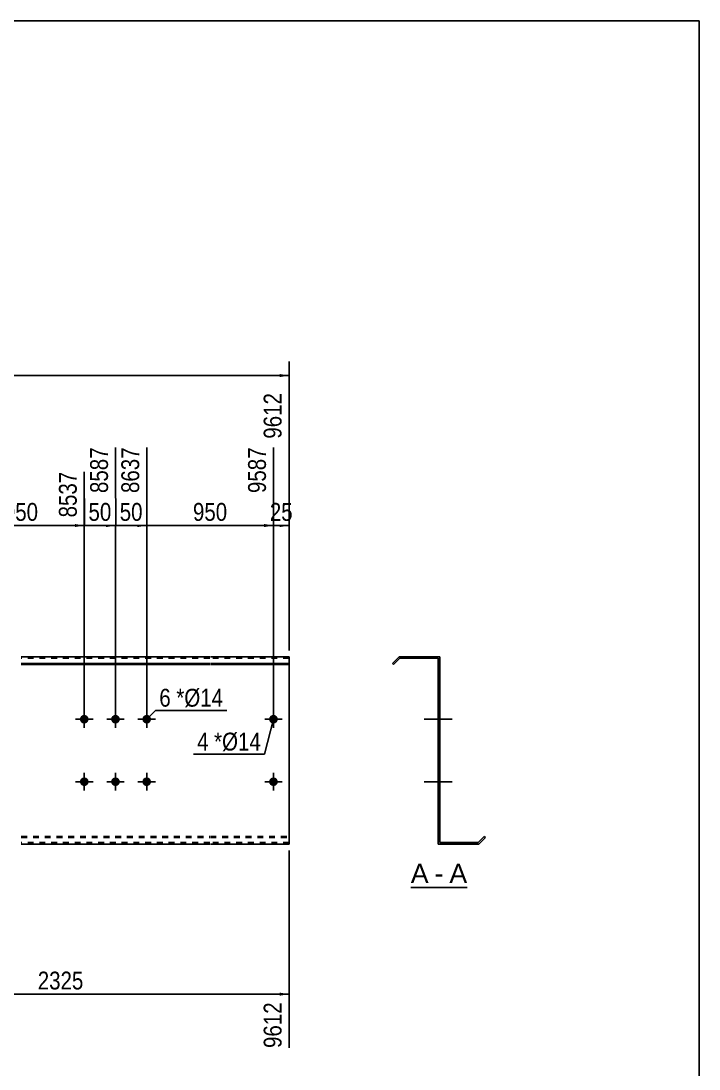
# Model space of a CAD drawing. Header units: millimetres. Extents: x -65 to 337, y -160 to 117.
# Drawn here: x 228.6 to 337.2, y -51 to 116.8 of the extents above; entities that cross this region are included whole.
import ezdxf

# ---------------------------------------------------------------- set-up
doc = ezdxf.new("R2010")
doc.units = ezdxf.units.MM
doc.linetypes.add('DXK_LINE_DOT1', pattern=[1.8814, 0.9407, -0.9407])
doc.styles.add('Arial', font='ARIAL.TTF', dxfattribs={"height": 0.2})
doc.styles.add('Arial Narrow', font='ARIALN.TTF', dxfattribs={"height": 0.2})

# ---------------------------------------------------------------- blocks, each defined once
blk = doc.blocks.new('Unknown-629086341-1765')
at = {"color": 5, "linetype": 'Continuous'}
for p, q in [((337.25, 116.75), (-62.75, 116.75)), ((337.25, -160.25), (337.25, 116.75))]:
    blk.add_line(p, q, dxfattribs=at)
blk = doc.blocks.new('Unknown-629086341-12 - 1235')
at = {"color": 7, "linetype": 'Continuous'}
blk.add_line((291.08, -21.95), (300.11, -21.95), dxfattribs=at)
at = {"color": 0, "linetype": 'Continuous'}
for points in [[(293.92, -21.2), (293.92, -18), (291.08, -18), (291.08, -21.2)], [(296.3, -21.2), (296.3, -18), (294.88, -18), (294.88, -21.2)], [(300.11, -21.2), (300.11, -18), (297.26, -18), (297.26, -21.2)]]:
    blk.add_wipeout(points, dxfattribs=at)
at = {"color": 96, "linetype": 'Continuous', "style": 'Arial'}
for s, p in [('A', (291.08, -21.2)), ('A', (297.26, -21.2)), ('-', (294.88, -21.2))]:
    blk.add_text(s, height=3.06, dxfattribs=at).set_placement(p)
blk = doc.blocks.new('Part-629086341-1218 - 1203')
at = {"color": 2, "linetype": 'Continuous'}
for p, q in [((258.88, 15), (228.69, 15)), ((228.69, 13.94), (258.88, 13.94)), ((228.69, 13.76), (258.88, 13.76)), ((271.58, 15), (258.98, 15)), ((258.98, 13.94), (271.58, 13.94)), ((258.98, 13.76), (271.58, 13.76)), ((271.58, 15), (271.58, -15)), ((258.88, -15), (228.69, -15)), ((271.58, -15), (258.98, -15))]:
    blk.add_line(p, q, dxfattribs=at)
at = {"color": 7, "linetype": 'DXK_LINE_DOT1'}
for p, q in [((258.88, 14.75), (228.69, 14.75)), ((271.58, 14.75), (258.98, 14.75)), ((228.69, -13.76), (258.88, -13.76)), ((228.69, -13.94), (258.88, -13.94)), ((258.88, -14.75), (228.69, -14.75)), ((258.98, -13.76), (271.58, -13.76)), ((258.98, -13.94), (271.58, -13.94)), ((271.58, -14.75), (258.98, -14.75))]:
    blk.add_line(p, q, dxfattribs=at)
blk = doc.blocks.new('Bolt-629086341-1220 - 1203')
at = {"linetype": 'Continuous'}
for points in [[(217.79, -5, -1), (219.19, -5, -1)], [(268.38, -5, -1), (269.78, -5, -1)]]:
    blk.add_hatch(color=3, dxfattribs=at).paths.add_polyline_path(points)
at = {"color": 3, "linetype": 'Continuous'}
for p, q in [((217.09, -5), (219.89, -5)), ((218.49, -6.4), (218.49, -3.6)), ((267.68, -5), (270.48, -5)), ((269.08, -6.4), (269.08, -3.6))]:
    blk.add_line(p, q, dxfattribs=at)
blk = doc.blocks.new('Bolt-629086341-1221 - 1203')
at = {"linetype": 'Continuous'}
for points in [[(217.79, 5, -1), (219.19, 5, -1)], [(268.38, 5, -1), (269.78, 5, -1)]]:
    blk.add_hatch(color=3, dxfattribs=at).paths.add_polyline_path(points)
at = {"color": 3, "linetype": 'Continuous'}
for p, q in [((218.49, 3.6), (218.49, 6.4)), ((269.08, 3.6), (269.08, 6.4)), ((217.09, 5), (219.89, 5)), ((267.68, 5), (270.48, 5))]:
    blk.add_line(p, q, dxfattribs=at)
blk = doc.blocks.new('Bolt-629086341-1222 - 1203')
at = {"linetype": 'Continuous'}
for points in [[(238.08, 5, -1), (239.48, 5, -1)], [(243.08, 5, -1), (244.48, 5, -1)], [(248.08, 5, -1), (249.48, 5, -1)], [(238.08, -5, -1), (239.48, -5, -1)], [(243.08, -5, -1), (244.48, -5, -1)], [(248.08, -5, -1), (249.48, -5, -1)]]:
    blk.add_hatch(color=3, dxfattribs=at).paths.add_polyline_path(points)
at = {"color": 3, "linetype": 'Continuous'}
for p, q in [((238.78, 3.6), (238.78, 6.4)), ((243.78, 3.6), (243.78, 6.4)), ((248.78, 3.6), (248.78, 6.4)), ((237.38, 5), (240.18, 5)), ((242.38, 5), (245.18, 5)), ((247.38, 5), (250.18, 5)), ((237.38, -5), (240.18, -5)), ((238.78, -6.4), (238.78, -3.6)), ((242.38, -5), (245.18, -5)), ((243.78, -6.4), (243.78, -3.6)), ((247.38, -5), (250.18, -5)), ((248.78, -6.4), (248.78, -3.6))]:
    blk.add_line(p, q, dxfattribs=at)
blk = doc.blocks.new('Bolt-629086341-1240 - 1235')
at = {"linetype": 'Continuous'}
blk.add_hatch(color=3, dxfattribs=at).paths.add_polyline_path([(295.47, 5.7), (295.47, 4.3), (295.72, 4.3), (295.72, 5.7)])
blk.add_hatch(color=3, dxfattribs=at).paths.add_polyline_path([(295.47, 5.7), (295.47, 4.3), (295.72, 4.3), (295.72, 5.7)])
at = {"color": 3, "linetype": 'Continuous'}
for p, q in [((295.72, 5.7), (295.47, 5.7)), ((295.72, 5.7), (295.47, 5.7)), ((296.52, 5), (293.22, 5)), ((296.52, 5), (293.22, 5)), ((295.72, 4.3), (295.47, 4.3)), ((295.72, 4.3), (295.47, 4.3))]:
    blk.add_line(p, q, dxfattribs=at)
blk = doc.blocks.new('Part-629086341-1237 - 1235')
at = {"color": 2, "linetype": 'Continuous'}
for p, q in [((289.22, 15), (288.16, 13.94)), ((288.16, 13.94), (288.33, 13.76)), ((288.33, 13.76), (289.32, 14.75)), ((289.22, 15), (295.72, 15)), ((289.32, 14.75), (295.47, 14.75)), ((295.47, 14.75), (295.47, -15)), ((295.72, -14.75), (295.72, 15)), ((301.97, -15), (295.47, -15)), ((301.86, -14.75), (295.72, -14.75)), ((302.85, -13.76), (301.86, -14.75)), ((301.97, -15), (303.03, -13.94)), ((303.03, -13.94), (302.85, -13.76))]:
    blk.add_line(p, q, dxfattribs=at)
blk = doc.blocks.new('Bolt-629086341-1238 - 1235')
at = {"linetype": 'Continuous'}
for points in [[(295.47, 5.7), (295.47, 4.3), (295.72, 4.3), (295.72, 5.7)], [(295.47, 5.7), (295.47, 4.3), (295.72, 4.3), (295.72, 5.7)], [(295.47, 5.7), (295.47, 4.3), (295.72, 4.3), (295.72, 5.7)], [(295.47, -4.3), (295.47, -5.7), (295.72, -5.7), (295.72, -4.3)], [(295.47, -4.3), (295.47, -5.7), (295.72, -5.7), (295.72, -4.3)], [(295.47, -4.3), (295.47, -5.7), (295.72, -5.7), (295.72, -4.3)]]:
    blk.add_hatch(color=3, dxfattribs=at).paths.add_polyline_path(points)
at = {"color": 3, "linetype": 'Continuous'}
for p, q in [((295.72, 5.7), (295.47, 5.7)), ((295.72, 5.7), (295.47, 5.7)), ((295.72, 5.7), (295.47, 5.7)), ((297.02, 5), (293.22, 5)), ((297.02, 5), (293.22, 5)), ((297.02, 5), (293.22, 5)), ((295.72, 4.3), (295.47, 4.3)), ((295.72, 4.3), (295.47, 4.3)), ((295.72, 4.3), (295.47, 4.3)), ((297.02, -5), (293.22, -5)), ((297.02, -5), (293.22, -5)), ((297.02, -5), (293.22, -5)), ((295.72, -4.3), (295.47, -4.3)), ((295.72, -4.3), (295.47, -4.3)), ((295.72, -4.3), (295.47, -4.3)), ((295.72, -5.7), (295.47, -5.7)), ((295.72, -5.7), (295.47, -5.7)), ((295.72, -5.7), (295.47, -5.7))]:
    blk.add_line(p, q, dxfattribs=at)
blk = doc.blocks.new('Bolt-629086341-1239 - 1235')
at = {"linetype": 'Continuous'}
blk.add_hatch(color=3, dxfattribs=at).paths.add_polyline_path([(295.47, -4.3), (295.47, -5.7), (295.72, -5.7), (295.72, -4.3)])
blk.add_hatch(color=3, dxfattribs=at).paths.add_polyline_path([(295.47, -4.3), (295.47, -5.7), (295.72, -5.7), (295.72, -4.3)])
at = {"color": 3, "linetype": 'Continuous'}
for p, q in [((296.52, -5), (293.22, -5)), ((296.52, -5), (293.22, -5)), ((295.72, -4.3), (295.47, -4.3)), ((295.72, -4.3), (295.47, -4.3)), ((295.72, -5.7), (295.47, -5.7)), ((295.72, -5.7), (295.47, -5.7))]:
    blk.add_line(p, q, dxfattribs=at)
blk = doc.blocks.new('Bolt-629086341-1241 - 1235')
at = {"linetype": 'Continuous'}
for points in [[(295.47, 5.7), (295.47, 4.3), (295.72, 4.3), (295.72, 5.7)], [(295.47, 5.7), (295.47, 4.3), (295.72, 4.3), (295.72, 5.7)], [(295.47, 5.7), (295.47, 4.3), (295.72, 4.3), (295.72, 5.7)], [(295.47, -4.3), (295.47, -5.7), (295.72, -5.7), (295.72, -4.3)], [(295.47, -4.3), (295.47, -5.7), (295.72, -5.7), (295.72, -4.3)], [(295.47, -4.3), (295.47, -5.7), (295.72, -5.7), (295.72, -4.3)]]:
    blk.add_hatch(color=3, dxfattribs=at).paths.add_polyline_path(points)
at = {"color": 3, "linetype": 'Continuous'}
for p, q in [((295.72, 5.7), (295.47, 5.7)), ((295.72, 5.7), (295.47, 5.7)), ((295.72, 5.7), (295.47, 5.7)), ((297.02, 5), (293.22, 5)), ((297.02, 5), (293.22, 5)), ((297.02, 5), (293.22, 5)), ((295.72, 4.3), (295.47, 4.3)), ((295.72, 4.3), (295.47, 4.3)), ((295.72, 4.3), (295.47, 4.3)), ((297.02, -5), (293.22, -5)), ((297.02, -5), (293.22, -5)), ((297.02, -5), (293.22, -5)), ((295.72, -4.3), (295.47, -4.3)), ((295.72, -4.3), (295.47, -4.3)), ((295.72, -4.3), (295.47, -4.3)), ((295.72, -5.7), (295.47, -5.7)), ((295.72, -5.7), (295.47, -5.7)), ((295.72, -5.7), (295.47, -5.7))]:
    blk.add_line(p, q, dxfattribs=at)
blk = doc.blocks.new('Bolt-629086341-1242 - 1235')
at = {"linetype": 'Continuous'}
for points in [[(295.72, 4.3), (295.72, 5.7), (295.47, 5.7), (295.47, 4.3)], [(295.72, -5.7), (295.72, -4.3), (295.47, -4.3), (295.47, -5.7)]]:
    blk.add_hatch(color=3, dxfattribs=at).paths.add_polyline_path(points)
at = {"color": 3, "linetype": 'Continuous'}
for p, q in [((295.47, 5.7), (295.72, 5.7)), ((295.47, 5), (297.72, 5)), ((295.47, 4.3), (295.72, 4.3)), ((295.47, -4.3), (295.72, -4.3)), ((295.47, -5), (297.72, -5)), ((295.47, -5.7), (295.72, -5.7))]:
    blk.add_line(p, q, dxfattribs=at)
blk = doc.blocks.new('Bolt-629086341-1243 - 1235')
at = {"linetype": 'Continuous'}
blk.add_hatch(color=3, dxfattribs=at).paths.add_polyline_path([(295.72, -5.7), (295.72, -4.3), (295.47, -4.3), (295.47, -5.7)])
blk.add_hatch(color=3, dxfattribs=at).paths.add_polyline_path([(295.72, -5.7), (295.72, -4.3), (295.47, -4.3), (295.47, -5.7)])
at = {"color": 3, "linetype": 'Continuous'}
for p, q in [((296.47, -5), (293.52, -5)), ((296.47, -5), (293.52, -5)), ((295.72, -4.3), (295.47, -4.3)), ((295.72, -4.3), (295.47, -4.3)), ((295.72, -5.7), (295.47, -5.7)), ((295.72, -5.7), (295.47, -5.7))]:
    blk.add_line(p, q, dxfattribs=at)
blk = doc.blocks.new('Bolt-629086341-1244 - 1235')
at = {"linetype": 'Continuous'}
blk.add_hatch(color=3, dxfattribs=at).paths.add_polyline_path([(295.72, -5.7), (295.72, -4.3), (295.47, -4.3), (295.47, -5.7)])
blk.add_hatch(color=3, dxfattribs=at).paths.add_polyline_path([(295.72, -5.7), (295.72, -4.3), (295.47, -4.3), (295.47, -5.7)])
at = {"color": 3, "linetype": 'Continuous'}
for p, q in [((296.47, -5), (293.52, -5)), ((296.47, -5), (293.52, -5)), ((295.72, -4.3), (295.47, -4.3)), ((295.72, -4.3), (295.47, -4.3)), ((295.72, -5.7), (295.47, -5.7)), ((295.72, -5.7), (295.47, -5.7))]:
    blk.add_line(p, q, dxfattribs=at)
blk = doc.blocks.new('Bolt-629086341-1245 - 1235')
at = {"linetype": 'Continuous'}
blk.add_hatch(color=3, dxfattribs=at).paths.add_polyline_path([(295.72, -5.7), (295.72, -4.3), (295.47, -4.3), (295.47, -5.7)])
blk.add_hatch(color=3, dxfattribs=at).paths.add_polyline_path([(295.72, -5.7), (295.72, -4.3), (295.47, -4.3), (295.47, -5.7)])
at = {"color": 3, "linetype": 'Continuous'}
for p, q in [((296.47, -5), (293.52, -5)), ((296.47, -5), (293.52, -5)), ((295.72, -4.3), (295.47, -4.3)), ((295.72, -4.3), (295.47, -4.3)), ((295.72, -5.7), (295.47, -5.7)), ((295.72, -5.7), (295.47, -5.7))]:
    blk.add_line(p, q, dxfattribs=at)
blk = doc.blocks.new('Bolt-629086341-1246 - 1235')
at = {"linetype": 'Continuous'}
blk.add_hatch(color=3, dxfattribs=at).paths.add_polyline_path([(295.72, -5.7), (295.72, -4.3), (295.47, -4.3), (295.47, -5.7)])
blk.add_hatch(color=3, dxfattribs=at).paths.add_polyline_path([(295.72, -5.7), (295.72, -4.3), (295.47, -4.3), (295.47, -5.7)])
at = {"color": 3, "linetype": 'Continuous'}
for p, q in [((296.47, -5), (293.52, -5)), ((296.47, -5), (293.52, -5)), ((295.72, -4.3), (295.47, -4.3)), ((295.72, -4.3), (295.47, -4.3)), ((295.72, -5.7), (295.47, -5.7)), ((295.72, -5.7), (295.47, -5.7))]:
    blk.add_line(p, q, dxfattribs=at)
blk = doc.blocks.new('Bolt-629086341-1247 - 1235')
at = {"linetype": 'Continuous'}
blk.add_hatch(color=3, dxfattribs=at).paths.add_polyline_path([(295.72, -5.7), (295.72, -4.3), (295.47, -4.3), (295.47, -5.7)])
blk.add_hatch(color=3, dxfattribs=at).paths.add_polyline_path([(295.72, -5.7), (295.72, -4.3), (295.47, -4.3), (295.47, -5.7)])
at = {"color": 3, "linetype": 'Continuous'}
for p, q in [((296.47, -5), (293.52, -5)), ((296.47, -5), (293.52, -5)), ((295.72, -4.3), (295.47, -4.3)), ((295.72, -4.3), (295.47, -4.3)), ((295.72, -5.7), (295.47, -5.7)), ((295.72, -5.7), (295.47, -5.7))]:
    blk.add_line(p, q, dxfattribs=at)
blk = doc.blocks.new('StraightDimension-629086341-1311 - 1203')
at = {"linetype": 'Continuous'}
blk.add_hatch(color=7, dxfattribs=at).paths.add_polyline_path([(247.28, 36.25), (248.78, 36), (247.28, 35.75)])
at = {"color": 7, "linetype": 'Continuous'}
for p, q in [((243.78, 6), (243.78, 48.51)), ((248.78, 6), (248.78, 48.51)), ((243.78, 36), (248.78, 36))]:
    blk.add_line(p, q, dxfattribs=at)
at = {"color": 0}
blk.add_wipeout([(248.71, 36.15), (248.71, 40.35), (243.86, 40.35), (243.86, 36.15)], dxfattribs=at)
at = {"color": 3, "style": 'Arial Narrow'}
blk.add_text('50', height=2.863, dxfattribs=at).set_placement((244.46, 36.75))
at = {"color": 0, "linetype": 'Continuous'}
blk.add_wipeout([(248.18, 49.11), (243.98, 49.11), (243.98, 40.6), (248.18, 40.6)], dxfattribs=at)
at = {"color": 3, "linetype": 'Continuous', "style": 'Arial Narrow'}
blk.add_text('8637', height=2.863, rotation=90.0002, dxfattribs=at).set_placement((247.58, 41.2))
blk = doc.blocks.new('StraightDimension-629086341-1264 - 1203')
at = {"linetype": 'Continuous'}
blk.add_hatch(color=7, dxfattribs=at).paths.add_polyline_path([(270.08, -38.75), (271.58, -39), (270.08, -39.25)])
at = {"color": 7, "linetype": 'Continuous'}
for p, q in [((198.39, -6), (198.39, -47.61)), ((271.58, -16), (271.58, -47.61)), ((198.39, -39), (271.58, -39))]:
    blk.add_line(p, q, dxfattribs=at)
at = {"color": 0}
blk.add_wipeout([(239.24, -38.85), (239.24, -34.65), (230.73, -34.65), (230.73, -38.85)], dxfattribs=at)
at = {"color": 0, "linetype": 'Continuous'}
blk.add_wipeout([(270.98, -39.7), (266.78, -39.7), (266.78, -48.21), (270.98, -48.21)], dxfattribs=at)
at = {"color": 3, "style": 'Arial Narrow'}
blk.add_text('2325', height=2.863, dxfattribs=at).set_placement((231.33, -38.25))
at = {"color": 3, "linetype": 'Continuous', "style": 'Arial Narrow'}
blk.add_text('9612', height=2.863, rotation=90.0002, dxfattribs=at).set_placement((270.38, -47.61))
blk = doc.blocks.new('StraightDimension-629086341-1309 - 1203')
at = {"linetype": 'Continuous'}
blk.add_hatch(color=7, dxfattribs=at).paths.add_polyline_path([(270.08, 36.25), (271.58, 36), (270.08, 35.75)])
at = {"color": 7, "linetype": 'Continuous'}
for p, q in [((271.58, 16), (271.58, 57.21)), ((269.08, 6), (269.08, 48.51)), ((269.08, 36), (271.58, 36))]:
    blk.add_line(p, q, dxfattribs=at)
at = {"color": 0, "linetype": 'Continuous'}
blk.add_wipeout([(270.98, 57.81), (266.78, 57.81), (266.78, 49.3), (270.98, 49.3)], dxfattribs=at)
at = {"color": 0}
blk.add_wipeout([(272.76, 36.15), (272.76, 40.35), (267.9, 40.35), (267.9, 36.15)], dxfattribs=at)
at = {"color": 3, "linetype": 'Continuous', "style": 'Arial Narrow'}
blk.add_text('9612', height=2.863, rotation=90.0002, dxfattribs=at).set_placement((270.38, 49.9))
at = {"color": 3, "style": 'Arial Narrow'}
blk.add_text('25', height=2.863, dxfattribs=at).set_placement((268.5, 36.75))
blk = doc.blocks.new('StraightDimension-629086341-1310 - 1203')
at = {"linetype": 'Continuous'}
blk.add_hatch(color=7, dxfattribs=at).paths.add_polyline_path([(267.58, 36.25), (269.08, 36), (267.58, 35.75)])
at = {"color": 7, "linetype": 'Continuous'}
for p, q in [((248.78, 6), (248.78, 48.51)), ((269.08, 6), (269.08, 48.51)), ((248.78, 36), (269.08, 36))]:
    blk.add_line(p, q, dxfattribs=at)
at = {"color": 0, "linetype": 'Continuous'}
blk.add_wipeout([(268.48, 49.11), (264.28, 49.11), (264.28, 40.6), (268.48, 40.6)], dxfattribs=at)
at = {"color": 0}
blk.add_wipeout([(262.27, 36.15), (262.27, 40.35), (255.59, 40.35), (255.59, 36.15)], dxfattribs=at)
at = {"color": 3, "linetype": 'Continuous', "style": 'Arial Narrow'}
blk.add_text('9587', height=2.863, rotation=90.0002, dxfattribs=at).set_placement((267.88, 41.2))
at = {"color": 3, "style": 'Arial Narrow'}
blk.add_text('950', height=2.863, dxfattribs=at).set_placement((256.19, 36.75))
blk = doc.blocks.new('StraightDimension-629086341-1312 - 1203')
at = {"linetype": 'Continuous'}
blk.add_hatch(color=7, dxfattribs=at).paths.add_polyline_path([(242.28, 36.25), (243.78, 36), (242.28, 35.75)])
at = {"color": 7, "linetype": 'Continuous'}
for p, q in [((243.78, 6), (243.78, 48.51)), ((238.78, 6), (238.78, 44.61)), ((238.78, 36), (243.78, 36))]:
    blk.add_line(p, q, dxfattribs=at)
at = {"color": 0}
blk.add_wipeout([(243.71, 36.15), (243.71, 40.35), (238.86, 40.35), (238.86, 36.15)], dxfattribs=at)
at = {"color": 3, "style": 'Arial Narrow'}
blk.add_text('50', height=2.863, dxfattribs=at).set_placement((239.46, 36.75))
at = {"color": 0, "linetype": 'Continuous'}
blk.add_wipeout([(243.18, 49.11), (238.98, 49.11), (238.98, 40.6), (243.18, 40.6)], dxfattribs=at)
at = {"color": 3, "linetype": 'Continuous', "style": 'Arial Narrow'}
blk.add_text('8587', height=2.863, rotation=90.0002, dxfattribs=at).set_placement((242.58, 41.2))
blk = doc.blocks.new('StraightDimension-629086341-1313 - 1203')
at = {"linetype": 'Continuous'}
blk.add_hatch(color=7, dxfattribs=at).paths.add_polyline_path([(237.28, 36.25), (238.78, 36), (237.28, 35.75)])
at = {"color": 7, "linetype": 'Continuous'}
for p, q in [((218.49, 6), (218.49, 44.61)), ((238.78, 6), (238.78, 44.61)), ((218.49, 36), (238.78, 36))]:
    blk.add_line(p, q, dxfattribs=at)
at = {"color": 0, "linetype": 'Continuous'}
blk.add_wipeout([(238.18, 45.21), (233.98, 45.21), (233.98, 36.7), (238.18, 36.7)], dxfattribs=at)
at = {"color": 0}
blk.add_wipeout([(231.98, 36.15), (231.98, 40.35), (225.3, 40.35), (225.3, 36.15)], dxfattribs=at)
at = {"color": 3, "linetype": 'Continuous', "style": 'Arial Narrow'}
blk.add_text('8537', height=2.863, rotation=90.0002, dxfattribs=at).set_placement((237.58, 37.3))
at = {"color": 3, "style": 'Arial Narrow'}
blk.add_text('950', height=2.863, dxfattribs=at).set_placement((225.9, 36.75))
blk = doc.blocks.new('StraightDimension-629086341-1389 - 1203')
at = {"linetype": 'Continuous'}
blk.add_hatch(color=7, dxfattribs=at).paths.add_polyline_path([(270.08, 60.25), (271.58, 60), (270.08, 59.75)])
at = {"color": 7, "linetype": 'Continuous'}
for p, q in [((271.58, 16), (271.58, 62.25)), ((0, 60), (271.58, 60))]:
    blk.add_line(p, q, dxfattribs=at)
blk = doc.blocks.new('MarkSet-629086341-1403 - 1203')
at = {"color": 0}
for points in [[(258.67, -0.01), (258.67, 2.99), (256.85, 2.99), (256.85, -0.01)], [(260.85, -0.01), (260.85, 2.99), (259.57, 2.99), (259.57, -0.01)]]:
    blk.add_wipeout(points, dxfattribs=at)
for points in [[(258.67, -0.01), (258.67, 2.99), (256.85, 2.99), (256.85, -0.01)], [(260.85, -0.01), (260.85, 2.99), (259.57, 2.99), (259.57, -0.01)]]:
    blk.add_wipeout(points, dxfattribs=at)
at = {"color": 3, "style": 'Arial Narrow'}
blk.add_text('4', height=2.86, dxfattribs=at).set_placement((256.85, -0.01))
at = {"color": 0}
blk.add_wipeout([(267.06, -0.01), (267.06, 2.99), (260.85, 2.99), (260.85, -0.01)], dxfattribs=at)
blk.add_wipeout([(267.06, -0.01), (267.06, 2.99), (260.85, 2.99), (260.85, -0.01)], dxfattribs=at)
at = {"color": 7, "linetype": 'Continuous'}
for p in [(269.08, 5), (256.25, -0.61)]:
    blk.add_line(p, (267.66, -0.61), dxfattribs=at)
at = {"color": 3, "style": 'Arial Narrow'}
for s, height, p in [('*', 2.86, (259.57, -0.01)), ('Ø14', 2.863, (260.85, -0.01))]:
    blk.add_text(s, height=height, dxfattribs=at).set_placement(p)
blk = doc.blocks.new('Mark-629086341-1407 - 1203')
at = {"color": 0}
for points in [[(252.63, 7.01), (252.63, 10.01), (250.8, 10.01), (250.8, 7.01)], [(254.8, 7.01), (254.8, 10.01), (253.53, 10.01), (253.53, 7.01)]]:
    blk.add_wipeout(points, dxfattribs=at)
for points in [[(252.63, 7.01), (252.63, 10.01), (250.8, 10.01), (250.8, 7.01)], [(254.8, 7.01), (254.8, 10.01), (253.53, 10.01), (253.53, 7.01)]]:
    blk.add_wipeout(points, dxfattribs=at)
at = {"color": 7, "linetype": 'Continuous'}
blk.add_line((248.78, 5), (250.2, 6.41), dxfattribs=at)
at = {"color": 3, "style": 'Arial Narrow'}
blk.add_text('6', height=2.86, dxfattribs=at).set_placement((250.8, 7.01))
at = {"color": 0}
blk.add_wipeout([(261.02, 7.01), (261.02, 10.01), (254.8, 10.01), (254.8, 7.01)], dxfattribs=at)
blk.add_wipeout([(261.02, 7.01), (261.02, 10.01), (254.8, 10.01), (254.8, 7.01)], dxfattribs=at)
at = {"color": 7, "linetype": 'Continuous'}
blk.add_line((250.2, 6.41), (261.62, 6.41), dxfattribs=at)
at = {"color": 3, "style": 'Arial Narrow'}
for s, height, p in [('*', 2.86, (253.53, 7.01)), ('Ø14', 2.863, (254.8, 7.01))]:
    blk.add_text(s, height=height, dxfattribs=at).set_placement(p)

msp = doc.modelspace()

# ---------------------------------------------------------------- block references
for name in ['Unknown-629086341-1765', 'Part-629086341-1218 - 1203', 'Part-629086341-1237 - 1235', 'Bolt-629086341-1221 - 1203', 'Bolt-629086341-1222 - 1203', 'Bolt-629086341-1240 - 1235', 'Bolt-629086341-1238 - 1235', 'Bolt-629086341-1241 - 1235', 'Bolt-629086341-1242 - 1235', 'Bolt-629086341-1220 - 1203', 'Bolt-629086341-1239 - 1235', 'Bolt-629086341-1243 - 1235', 'Bolt-629086341-1244 - 1235', 'Bolt-629086341-1245 - 1235', 'Bolt-629086341-1246 - 1235', 'Bolt-629086341-1247 - 1235']:
    msp.add_blockref(name, (0, 0))

# ---------------------------------------------------------------- next in the draw order: block references
for name in ['StraightDimension-629086341-1309 - 1203', 'StraightDimension-629086341-1311 - 1203', 'MarkSet-629086341-1403 - 1203', 'StraightDimension-629086341-1264 - 1203', 'Unknown-629086341-12 - 1235']:
    msp.add_blockref(name, (0, 0))

# ---------------------------------------------------------------- next in the draw order: block references
for name in ['StraightDimension-629086341-1312 - 1203', 'StraightDimension-629086341-1310 - 1203']:
    msp.add_blockref(name, (0, 0))

# ---------------------------------------------------------------- next in the draw order: block references
for name in ['StraightDimension-629086341-1313 - 1203', 'Mark-629086341-1407 - 1203']:
    msp.add_blockref(name, (0, 0))

# ---------------------------------------------------------------- next in the draw order: block references
msp.add_blockref('StraightDimension-629086341-1389 - 1203', (0, 0))

doc.saveas('drawing.dxf')
